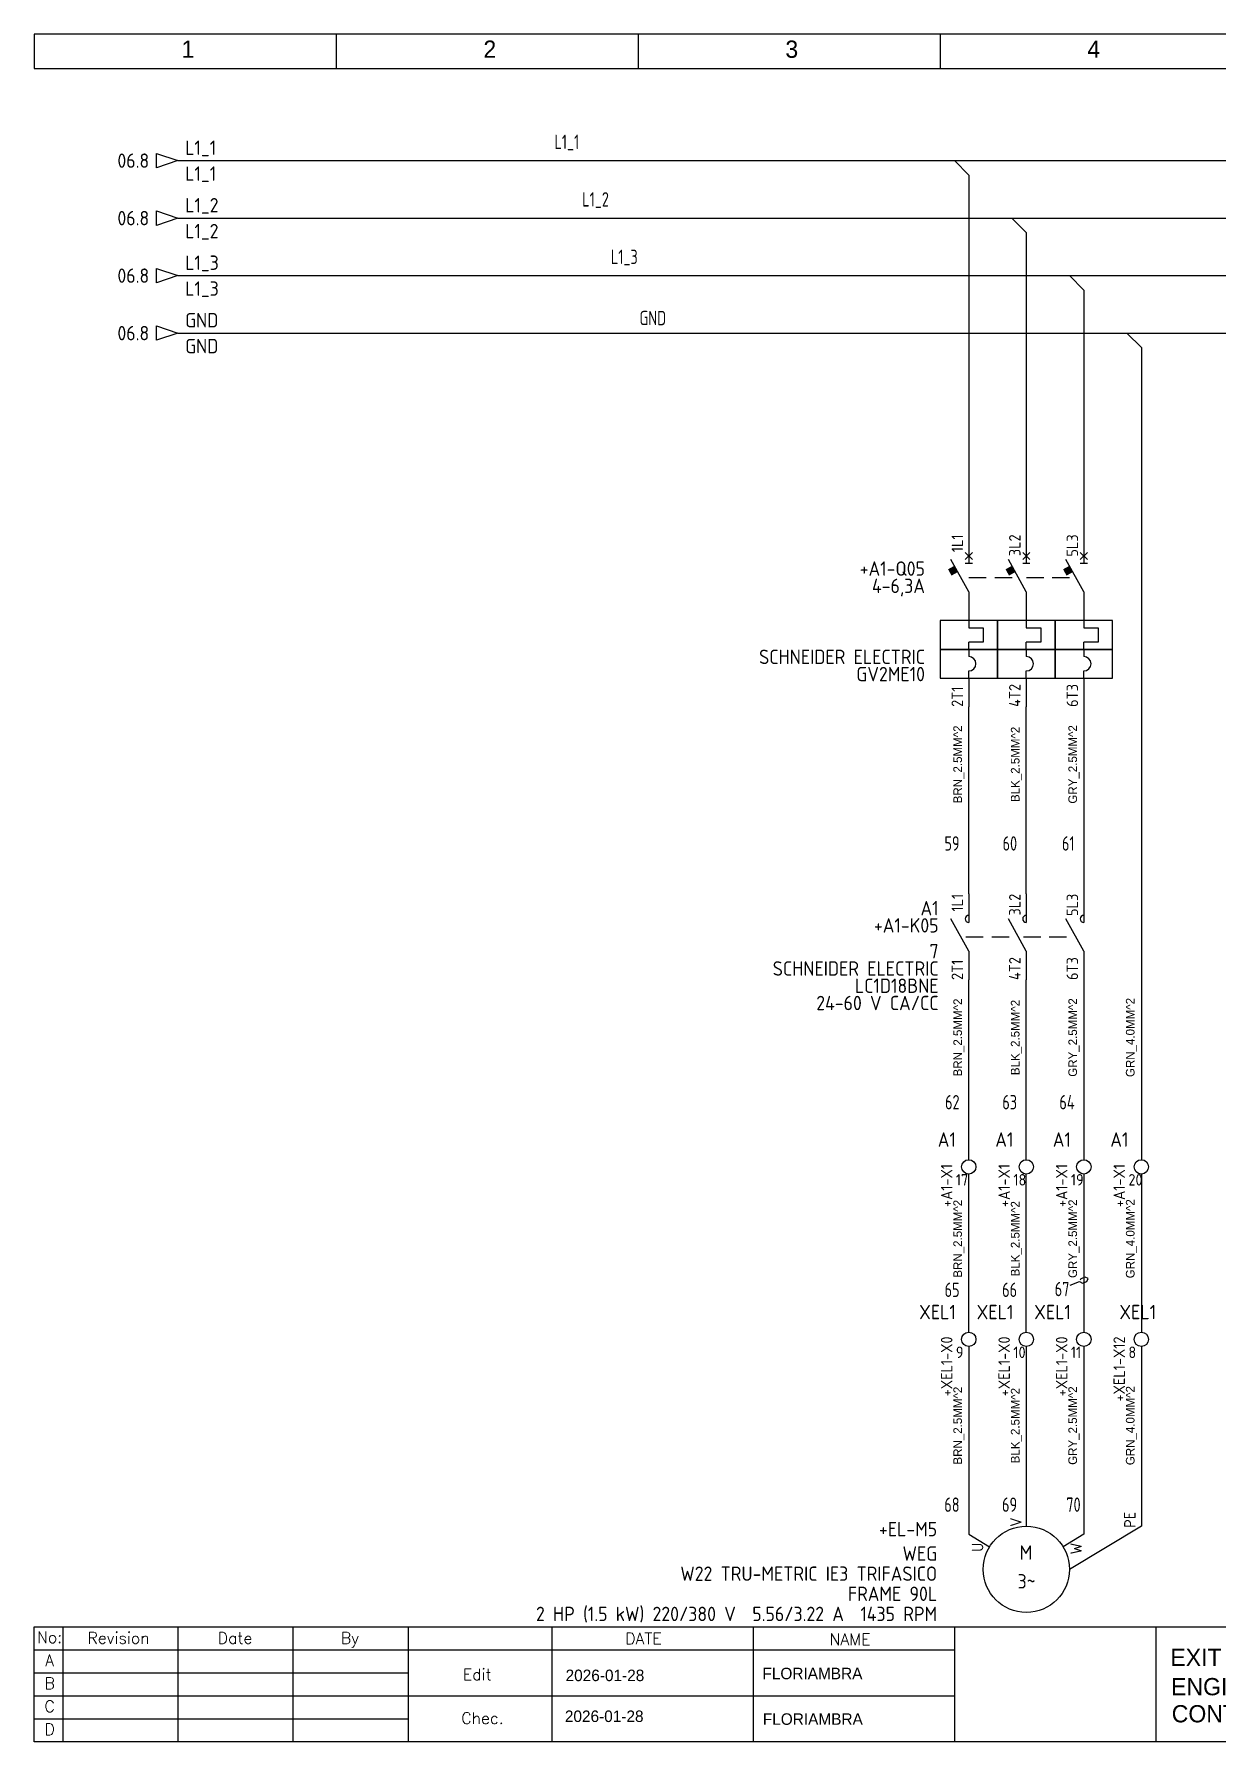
# Model space of a CAD drawing. Header units: millimetres. Extents: x 0 to 420, y 0 to 297.
# Drawn here: x 0 to 205.8, y 0 to 297 of the extents above; entities that cross this region are included whole.
import ezdxf
from ezdxf.enums import TextEntityAlignment as Align

# ---------------------------------------------------------------- set-up
doc = ezdxf.new("R2010")
doc.units = ezdxf.units.MM
doc.header["$LTSCALE"] = 6
doc.linetypes.add('DASHED', pattern=[0.75, 0.5, -0.25])
for name, color, linetype in [('025', 1, 'Continuous'), ('05', 6, 'Continuous'), ('BLK_2.5mm^2', 7, 'Continuous'), ('BLK_4.0mm^2', 7, 'Continuous'), ('BRN_2.5mm^2', 36, 'Continuous'), ('BRN_4.0mm^2', 42, 'Continuous'), ('DESC', 1, 'Continuous'), ('DESCCHILD', 20, 'Continuous'), ('GRN_4.0mm^2', 3, 'Continuous'), ('GRY_2.5mm^2', 9, 'Continuous'), ('GRY_4.0mm^2', 9, 'Continuous'), ('LINK', 9, 'DASHED'), ('LOC', 8, 'Continuous'), ('MISC', 2, 'Continuous'), ('SYMS', 7, 'Continuous'), ('TAGS', 51, 'Continuous'), ('TERMS', 4, 'Continuous'), ('WIRENO', 70, 'Continuous'), ('WIREREF_DEST', 61, 'Continuous'), ('XREF', 7, 'Continuous'), ('XREFCHILD', 134, 'Continuous')]:
    doc.layers.add(name, color=color, linetype=linetype)
doc.styles.add('WD', font='romans.shx')
doc.styles.add('WD_IEC', font='ISOCP2.shx', dxfattribs={"width": 0.9, "height": 4})

# ---------------------------------------------------------------- blocks, each defined once
blk = doc.blocks.new('IEC_tblock_a3_floriambra')
at = {"layer": '05'}
for p, q in [((-840, 0), (-840, 20)), ((-840, 0), (-840, 20)), ((-840, 20), (-420, 20)), ((-835, 20), (-835, 0)), ((-815, 20), (-815, 0)), ((-795, 20), (-795, 0)), ((-775, 20), (-775, 0)), ((-750, 20), (-750, 0)), ((-715, 20), (-715, 0)), ((-680, 20), (-680, 0)), ((-645, 20), (-645, 0)), ((-545, 20), (-545, 0)), ((-420, 20), (-445, 20)), ((-445, 20), (-445, 0)), ((-445, 20), (-445, 15)), ((-420, 20), (-420, 0)), ((-840, 16), (-775, 16)), ((-775, 16), (-680, 16)), ((-445, 15), (-420, 15)), ((-840, 12), (-775, 12)), ((-545, 10), (-445, 10)), ((-495, 10), (-495, 0)), ((-445, 10), (-420, 10)), ((-840, 8), (-775, 8)), ((-775, 8), (-680, 8)), ((-840, 4), (-775, 4)), ((-445, 5), (-420, 5)), ((-420, 5), (-432.5, 5)), ((-432.5, 5), (-432.5, 0)), ((-420, 0), (-840, 0))]:
    blk.add_line(p, q, dxfattribs=at)
at = {"flags": 4}
for tag, p, height in [('SCALA', (-432.21, 16.54), 1.5), ('DESCRIPT_PROYECT', (-642.46, 13.18), 3), ('CODIGO_PROYECT', (-542.84, 14.13), 2), ('FECHA_CREA', (-747.6, 10.56), 2), ('AUTHOR', (-713.38, 10.89), 2), ('INSTALACION', (-441.74, 11.01), 2), ('DESCRIPCION_1', (-642.34, 8.1), 3), ('DESCRIPCION_2', (-642.22, 3.39), 3), ('LOCALIZACION', (-441.61, 6.6), 2), ('FECHA_EDIT', (-747.73, 3.45), 2), ('REVISADO', (-713.31, 2.96), 2), ('ARCHIVO', (-542.76, 1.55), 2), ('COMENTARIO', (-492.87, 1.14), 2), ('PAG', (-429.4, 1.2), 2)]:
    blk.add_attdef(tag, p, '', height=height, dxfattribs=at)
at = {"layer": '025', "style": 'WD'}
for s, p in [('No:', (-837.31, 17.19)), ('Revision', (-825.33, 17.07)), ('Date', (-805.08, 17.05)), ('By', (-785.09, 17.06)), ('NAME', (-698.14, 16.82)), ('SCALE', (-439.33, 16.45)), ('A', (-837.31, 13.19)), ('B', (-837.31, 9.19)), ('C', (-837.31, 5.19)), ('D', (-837.31, 1.19))]:
    blk.add_text(s, height=2, dxfattribs=at).set_placement(p, align=Align.CENTER)
for s, p in [('DATE', (-737.24, 16.98)), ('Edit', (-765.46, 10.72)), ('Chec.', (-765.74, 3.12)), ('SHEETS', (-444.15, 1.23))]:
    blk.add_text(s, height=2, dxfattribs=at).set_placement(p)
blk = doc.blocks.new('HT0_418')
for p, q in [((-2.5, 0), (2.5, 0)), ((0, -2.5), (-2.5, 0))]:
    blk.add_line(p, q)
at = {"style": 'WD_IEC', "flags": 1}
for tag, p in [('X4TERM01', (-2.5, 0)), ('X1TERM01', (2.5, 0)), ('WDWSEQ', (-2.63, -0.91)), ('X8TERM01', (0, -2.5))]:
    blk.add_attdef(tag, p, '', height=0.4, dxfattribs=at)
blk = doc.blocks.new('VMS21P')
for p, q in [((0, 7.5), (0, 2.5)), ((0, -2.5), (-3.12, 3.12)), ((0, -2.5), (0, -7.5))]:
    blk.add_line(p, q)
blk.add_arc((0, 3.12), 0.625, 90, 270)
at = {"style": 'WD_IEC'}
for tag, p in [('INST', (-5.25, 6.75)), ('LOC', (-5.25, 3.75)), ('TAG2', (-5.25, 0.75)), ('XREF', (-5.25, -3.75)), ('DESC1', (-5.25, -6.75)), ('DESC2', (-5.25, -9.75)), ('DESC3', (-5.25, -12.75))]:
    blk.add_attdef(tag, text='', height=2.5, dxfattribs=at).set_placement(p, align=Align.RIGHT)
blk.add_attdef('TERM01', text='', height=2, rotation=90, dxfattribs=at).set_placement((-1, 7.5), align=Align.RIGHT)
at = {"style": 'WD_IEC', "flags": 1}
for tag, p, height in [('X2TERM01', (0, 7.5), 0.32), ('X4LINK', (-2.91, 0), 0.32), ('X1LINK', (-0.5, 0), 0.32), ('CONTACT', (4, -3.5), 1), ('FAMILY', (4, -5), 1), ('X8TERM02', (0, -7.5), 0.32)]:
    blk.add_attdef(tag, p, '', height=height, dxfattribs=at)
at = {"style": 'WD_IEC'}
blk.add_attdef('TERM02', (-1, -7.5), '', height=2, rotation=90, dxfattribs=at)
blk = doc.blocks.new('VT0002')
blk.add_circle((0, 0), 1.25)
at = {"style": 'WD_IEC'}
for tag, p in [('INST', (-2.25, 6.5)), ('LOC', (-2.25, 3.5)), ('DESC1', (-2.25, -6.25)), ('DESC2', (-2.25, -9.25)), ('DESC3', (-2.25, -12.25))]:
    blk.add_attdef(tag, text='', height=2.5, dxfattribs=at).set_placement(p, align=Align.RIGHT)
at = {"style": 'WD_IEC', "flags": 1}
for tag, p, height in [('ASSYCODE', (2.75, 10.75), 1), ('CATDESC', (2.75, 9.25), 1), ('MFG', (2.75, 7.25), 1.5), ('CAT', (2.75, 4.75), 1.5), ('X4PIN01', (-1.25, 1), 0.25), ('X4TERM01', (-1.25, 0), 0.25), ('X4TERMDESC01', (-1.25, 0.5), 0.4), ('STRIPSEQ', (0, 0), 0.025), ('X2PIN01', (0, 2.25), 0.25), ('X2TERM01', (0, 1.25), 0.25), ('X8PIN01', (0, -0.25), 0.25), ('X2TERMDESC01', (0, 1.75), 0.4), ('X1PIN01', (1.25, 1), 0.25), ('X1TERM01', (1.25, 0), 0.25), ('X1TERMDESC01', (1.25, 0.5), 0.4), ('LINKTERM', (0, -0.04), 0.025), ('X8TERM01', (0, -1.25), 0.25), ('X8TERMDESC01', (0, -0.75), 0.4)]:
    blk.add_attdef(tag, p, '', height=height, dxfattribs=at)
at = {"style": 'WD_IEC', "flags": 8}
for tag, height, p in [('TAGSTRIP', 2.5, (-2.25, 0.5)), ('TERM01', 2, (-2.25, -3.25))]:
    blk.add_attdef(tag, text='', height=height, dxfattribs=at).set_placement(p, align=Align.RIGHT)
blk = doc.blocks.new('VMO14')
blk.add_line((20, 7.5), (7.5, 0))
blk.add_circle((0, 0), 7.5)
at = {"style": 'WD_IEC'}
for tag, p in [('INST', (-15.5, 12.75)), ('LOC', (-15.5, 9.25)), ('TAG1', (-15.5, 5.75)), ('DESC1', (-15.5, 1.5)), ('DESC2', (-15.5, -2)), ('DESC3', (-15.5, -5.5)), ('RATING1', (-15.5, -9)), ('RATING2', (-15.5, -12.5)), ('RATING3', (-15.5, -16))]:
    blk.add_attdef(tag, text='', height=2.5, dxfattribs=at).set_placement(p, align=Align.RIGHT)
blk.add_attdef('TERM02', (-0.81, 7.4), '', height=2, rotation=90, dxfattribs=at)
for tag, p in [('TERM04', (19, 10)), ('TERM01', (-7.47, 4.61)), ('TERM03', (9.66, 4.61))]:
    blk.add_attdef(tag, text='', height=2, rotation=90, dxfattribs=at).set_placement(p, align=Align.RIGHT)
at = {"style": 'WD_IEC', "flags": 1}
for tag, p, height in [('MFG', (22.75, 9), 1.5), ('X2TERM02', (0, 7.5), 0.32), ('X2TERM04', (20, 7.5), 0.32), ('CAT', (22.75, 6.5), 1.5), ('X0TERM01', (-6.4, 3.9), 0.32), ('X0TERM03', (6.4, 3.9), 0.32), ('X4LINK', (-7.5, 0), 0.32), ('X1LINK', (7.5, 0), 0.32), ('ASSYCODE', (1, -9), 1), ('FAMILY', (1, -10.5), 1), ('CATDESC', (1, -12), 1)]:
    blk.add_attdef(tag, p, '', height=height, dxfattribs=at)
at = {"style": 'WD_IEC'}
for tag, p in [('M', (-0.06, 1.67)), ('3~', (0.05, -3.33))]:
    blk.add_attdef(tag, text='', height=2.5, dxfattribs=at).set_placement(p, align=Align.CENTER)
at = {"lineweight": 15, "style": 'WD_IEC'}
blk.add_attdef('XREF', text='', height=2.5, dxfattribs=at).set_placement((-15.5, -19.5), align=Align.RIGHT)
blk = doc.blocks.new('VCB11Q134')
for p, q in [((0, 7.5), (0, 2.5)), ((0, -2.5), (-3.12, 3.12)), ((-0.62, 3.12), (0.63, 4.37)), ((0.63, 3.12), (-0.62, 4.37)), ((-0.62, 2.5), (0.63, 2.5)), ((0, -2.5), (0, -8.75)), ((0, -7.5), (0, -8.75)), ((0, -8.75), (2.5, -8.75)), ((2.5, -8.75), (2.5, -11.25)), ((0, -12.5), (0, -11.25)), ((2.5, -11.25), (0, -11.25)), ((0, -12.5), (0, -13.75)), ((0, -17.5), (0, -16.25)), ((0, -17.5), (0, -22.5))]:
    blk.add_line(p, q)
for points in [[(-5, -7.5), (-5, -12.5), (5, -12.5), (5, -7.5)], [(-5, -12.5), (-5, -17.5), (5, -17.5), (5, -12.5)]]:
    blk.add_lwpolyline(points, close=True)
blk.add_arc((0, -15), 1.25, 270, 90)
blk.add_solid([(-2.52, 2.03), (-3.61, 1.43), (-1.91, 0.94), (-3.01, 0.33)])
at = {"style": 'WD_IEC'}
for tag, p in [('INST', (-7.62, 6.3)), ('LOC', (-7.62, 3.3)), ('TAG1', (-7.62, 0.3)), ('RATING1', (-7.62, -2.7)), ('DESC1', (-7.62, -15.05)), ('DESC2', (-7.62, -18.05)), ('DESC3', (-7.62, -21.05))]:
    blk.add_attdef(tag, text='', height=2.5, dxfattribs=at).set_placement(p, align=Align.RIGHT)
blk.add_attdef('TERM01', text='', height=2, rotation=90, dxfattribs=at).set_placement((-1, 7.5), align=Align.RIGHT)
at = {"style": 'WD_IEC', "flags": 1}
for tag, p, height in [('X2TERM01', (0, 7.5), 0.32), ('X4LINK', (-2.15, 0), 0.32), ('X1LINK', (0.02, 0), 0.32), ('ASSYCODE', (0.69, -18.77), 1), ('FAMILY', (0.69, -20.27), 1), ('CATDESC', (0.69, -21.77), 1), ('X8TERM02', (0, -22.5), 0.32)]:
    blk.add_attdef(tag, p, '', height=height, dxfattribs=at)
at = {"style": 'WD_IEC', "flags": 9}
for tag, p in [('MFG', (7.81, 5.44)), ('CAT', (7.81, 2.94))]:
    blk.add_attdef(tag, text='', height=1.5, dxfattribs=at).set_placement(p, align=Align.RIGHT)
at = {"lineweight": 15, "style": 'WD_IEC'}
for tag, p in [('XREF', (-7.62, -12.05)), ('WDTAGALT', (-7.62, -24.05))]:
    blk.add_attdef(tag, text='', height=2.5, dxfattribs=at).set_placement(p, align=Align.RIGHT)
at = {"style": 'WD_IEC'}
blk.add_attdef('TERM02', (-1, -22.5), '', height=2, rotation=90, dxfattribs=at)
blk = doc.blocks.new('VCB21Q134')
for p, q in [((0, 7.5), (0, 2.5)), ((0, -2.5), (-3.12, 3.12)), ((-0.62, 3.12), (0.63, 4.37)), ((0.63, 3.12), (-0.62, 4.37)), ((-0.62, 2.5), (0.63, 2.5)), ((0, -2.5), (0, -8.75)), ((0, -7.5), (0, -8.75)), ((0, -8.75), (2.5, -8.75)), ((2.5, -8.75), (2.5, -11.25)), ((0, -12.5), (0, -11.25)), ((2.5, -11.25), (0, -11.25)), ((0, -12.5), (0, -13.75)), ((0, -17.5), (0, -16.25)), ((0, -17.5), (0, -22.5))]:
    blk.add_line(p, q)
for points in [[(-5, -7.5), (-5, -12.5), (5, -12.5), (5, -7.5)], [(-5, -12.5), (-5, -17.5), (5, -17.5), (5, -12.5)]]:
    blk.add_lwpolyline(points, close=True)
blk.add_arc((0, -15), 1.25, 270, 90)
blk.add_solid([(-2.52, 2.03), (-3.61, 1.43), (-1.91, 0.94), (-3.01, 0.33)])
at = {"style": 'WD_IEC'}
for tag, p in [('INST', (-7.62, 6.3)), ('LOC', (-7.62, 3.3)), ('TAG2', (-7.62, 0.3)), ('DESC1', (-7.62, -15.05)), ('DESC2', (-7.62, -18.05)), ('DESC3', (-7.62, -21.05))]:
    blk.add_attdef(tag, text='', height=2.5, dxfattribs=at).set_placement(p, align=Align.RIGHT)
blk.add_attdef('TERM01', text='', height=2, rotation=90, dxfattribs=at).set_placement((-1, 7.5), align=Align.RIGHT)
at = {"style": 'WD_IEC', "flags": 1}
for tag, p, height in [('X2TERM01', (0, 7.5), 0.32), ('X4LINK', (-2.15, 0), 0.32), ('X1LINK', (0.02, 0), 0.32), ('CONTACT', (-5.49, -7.21), 1), ('ASSYCODE', (0.69, -18.77), 1), ('FAMILY', (0.69, -20.27), 1), ('CATDESC', (0.69, -21.77), 1), ('X8TERM02', (0, -22.5), 0.32)]:
    blk.add_attdef(tag, p, '', height=height, dxfattribs=at)
blk.add_attdef('RATING1', text='', height=2.5, dxfattribs=at).set_placement((-7.62, -2.7), align=Align.RIGHT)
at = {"lineweight": 15, "style": 'WD_IEC'}
for tag, p in [('XREF', (-7.62, -12.05)), ('WDTAGALT', (-7.62, -24.05))]:
    blk.add_attdef(tag, text='', height=2.5, dxfattribs=at).set_placement(p, align=Align.RIGHT)
at = {"style": 'WD_IEC'}
blk.add_attdef('TERM02', (-1, -22.5), '', height=2, rotation=90, dxfattribs=at)
blk = doc.blocks.new('WD_WNV')
at = {"linetype": 'Continuous', "style": 'WD_IEC', "width": 0.8}
blk.add_attdef('WIRENO', text='', height=2.5, dxfattribs=at).set_placement((-1.6, 0), align=Align.MIDDLE_RIGHT)
at = {"style": 'WD_IEC', "flags": 1}
for tag, p in [('W08USER', (-1, 0.375)), ('W04USER', (-1, 0.875)), ('W05USER', (-1, 0.75)), ('W09USER', (-1, 0.25)), ('W03USER', (-1, 1)), ('W06USER', (-1, 0.625)), ('W07USER', (-1, 0.5)), ('W02USER', (-1, 1.125)), ('W01USER', (-1, 1.25)), ('W10USER', (-1, 0.125))]:
    blk.add_attdef(tag, text='', height=0.08, dxfattribs=at).set_placement(p, align=Align.CENTER)
blk = doc.blocks.new('WD_WNH')
at = {"linetype": 'Continuous', "style": 'WD_IEC', "width": 0.8}
blk.add_attdef('WIRENO', text='', height=2.5, dxfattribs=at).set_placement((0, 0.75), align=Align.CENTER)
at = {"style": 'WD_IEC', "flags": 1}
for tag, p in [('W08USER', (0, 0.375)), ('W04USER', (0, 0.875)), ('W05USER', (0, 0.75)), ('W09USER', (0, 0.25)), ('W03USER', (0, 1)), ('W06USER', (0, 0.625)), ('W07USER', (0, 0.5)), ('W02USER', (0, 1.125)), ('W01USER', (0, 1.25)), ('W10USER', (0, 0.125))]:
    blk.add_attdef(tag, text='', height=0.08, dxfattribs=at).set_placement(p, align=Align.CENTER)
blk = doc.blocks.new('HA1D3')
blk.add_lwpolyline([(0, 0), (-3.75, -1.25), (-3.75, 1.25)], close=True)
at = {"style": 'WD_IEC'}
for tag, p, height, flags in [('WIRENO', (1.25, 1), 2.5, 8), ('X1TERM01', (0, 0), 0.32, 1)]:
    blk.add_attdef(tag, p, '', height=height, dxfattribs=dict(at, flags=flags))
blk.add_attdef('XREF', text='', height=2.5, dxfattribs=at).set_placement((-5, 0), align=Align.MIDDLE_RIGHT)
at = {"style": 'WD_IEC', "flags": 1}
blk.add_attdef('SIGCODE', text='', height=1, dxfattribs=at).set_placement((-2.5, 1.8), align=Align.RIGHT)
at = {"style": 'WD_IEC'}
blk.add_attdef('DESC1', text='', height=2.5, dxfattribs=at).set_placement((1.25, -1), align=Align.TOP_LEFT)

msp = doc.modelspace()

# ---------------------------------------------------------------- linework, layer by layer
at = {"layer": '05'}
for p, q in [((0, 297), (0, 291)), ((420, 297), (0, 297)), ((52.5, 297), (52.5, 291)), ((105, 297), (105, 291)), ((157.5, 297), (157.5, 291)), ((0, 291), (420, 291))]:
    msp.add_line(p, q, dxfattribs=at)
at = {"layer": 'BLK_2.5mm^2'}
for p, q in [((172.5, 147.5), (172.5, 180)), ((172.5, 101.25), (172.5, 132.5)), ((172.5, 71.25), (172.5, 98.75)), ((172.5, 68.75), (172.5, 37.5))]:
    msp.add_line(p, q, dxfattribs=at)
at = {"layer": 'BLK_4.0mm^2'}
for p, q in [((25, 265), (170, 265)), ((175, 265), (395, 265)), ((172.5, 262.5), (172.5, 210))]:
    msp.add_line(p, q, dxfattribs=at)
at = {"layer": 'BRN_2.5mm^2'}
for p, q in [((162.5, 147.5), (162.5, 180)), ((162.5, 101.25), (162.5, 132.5)), ((162.5, 71.25), (162.5, 98.75)), ((162.5, 68.75), (162.5, 36.1)), ((162.5, 36.1), (166.1, 33.9))]:
    msp.add_line(p, q, dxfattribs=at)
at = {"layer": 'BRN_4.0mm^2'}
for p, q in [((25, 275), (160, 275)), ((165, 275), (395, 275)), ((162.5, 272.5), (162.5, 210))]:
    msp.add_line(p, q, dxfattribs=at)
at = {"layer": 'GRN_4.0mm^2'}
for p, q in [((25, 245), (190, 245)), ((195, 245), (395, 245)), ((192.5, 242.5), (192.5, 173.12)), ((192.5, 173.12), (192.5, 173.12)), ((192.5, 173.12), (192.5, 101.25)), ((192.5, 98.75), (192.5, 71.25)), ((192.5, 68.75), (192.5, 37.5))]:
    msp.add_line(p, q, dxfattribs=at)
at = {"layer": 'GRY_2.5mm^2'}
for p, q in [((182.5, 180), (182.5, 147.5)), ((182.5, 132.5), (182.5, 101.25)), ((182.5, 98.75), (182.5, 85.62)), ((182.5, 85.62), (182.5, 71.25)), ((182.5, 68.75), (182.5, 36.1)), ((182.5, 36.1), (178.9, 33.9))]:
    msp.add_line(p, q, dxfattribs=at)
at = {"layer": 'GRY_4.0mm^2'}
for p, q in [((25, 255), (180, 255)), ((182.5, 252.5), (182.5, 210)), ((185, 255), (395, 255))]:
    msp.add_line(p, q, dxfattribs=at)
at = {"layer": 'LINK'}
for points in [[(162.52, 202.5), (170.35, 202.5)], [(172.52, 202.5), (180.35, 202.5)], [(162, 140), (169.59, 140)], [(172, 140), (179.59, 140)]]:
    msp.add_lwpolyline(points, dxfattribs=at)
at = {"layer": 'WIRENO'}
msp.add_lwpolyline([(180.13, 79.43), (181.75, 80.04), (182.26, 79.8), (183.01, 80.08), (183.25, 80.58), (182.74, 80.82), (181.99, 80.55), (181.87, 80.3)], dxfattribs=at)

# ---------------------------------------------------------------- block references
ref = msp.add_blockref('IEC_tblock_a3_floriambra', (840, 0))
ref.add_attrib('FECHA_EDIT', '2026-01-28', (92.27, 3.45), dxfattribs={"height": 2})
ref.add_attrib('FECHA_CREA', '2026-01-28', (92.4, 10.56), dxfattribs={"height": 2})
ref.add_attrib('REVISADO', 'FLORIAMBRA', (126.69, 2.96), dxfattribs={"height": 2})
ref.add_attrib('AUTHOR', 'FLORIAMBRA', (126.62, 10.89), dxfattribs={"height": 2})
ref.add_attrib('DESCRIPCION_2', 'CONTROL CONNECTION', (197.78, 3.39), dxfattribs={"height": 3})
ref.add_attrib('DESCRIPCION_1', 'ENGINE CONNECTION', (197.66, 8.1), dxfattribs={"height": 3})
ref.add_attrib('DESCRIPT_PROYECT', 'EXIT CONVEYOR', (197.54, 13.18), dxfattribs={"height": 3})
ref.add_attrib('CODIGO_PROYECT', 'FA001', (297.16, 14.13), dxfattribs={"height": 2})
ref.add_attrib('ARCHIVO', '07-EXIT CONVEYOR', (297.24, 1.55), dxfattribs={"height": 2})
ref.add_attrib('COMENTARIO', '----', (347.13, 1.14), dxfattribs={"height": 2})
ref.add_attrib('PAG', '7', (410.6, 1.2), dxfattribs={"height": 2})
ref.add_attrib('SCALA', '1:1', (407.79, 16.54), dxfattribs={"height": 1.5})
at = {"layer": 'BLK_4.0mm^2'}
msp.add_blockref('HT0_418', (172.5, 265), dxfattribs=at)
at = {"layer": 'BRN_4.0mm^2'}
msp.add_blockref('HT0_418', (162.5, 275), dxfattribs=at)
at = {"layer": 'GRN_4.0mm^2'}
msp.add_blockref('HT0_418', (192.5, 245), dxfattribs=at)
at = {"layer": 'GRY_4.0mm^2'}
msp.add_blockref('HT0_418', (182.5, 255), dxfattribs=at)
at = {"layer": 'SYMS'}
ref = msp.add_blockref('HA1D3', (25, 275), dxfattribs=at)
ref.add_attrib('XREF', '06.8', dxfattribs={"layer": 'XREF', "height": 2.5, "style": 'WD_IEC'}).set_placement((20, 275), align=Align.MIDDLE_RIGHT)
ref.add_attrib('DESC1', 'L1_1', dxfattribs={"layer": 'DESC', "height": 2.5, "style": 'WD_IEC'}).set_placement((26.25, 274), align=Align.TOP_LEFT)
ref.add_attrib('WIRENO', 'L1_1', (26.25, 276), dxfattribs={"layer": 'WIREREF_DEST', "height": 2.5, "style": 'WD_IEC', "flags": 8})
ref = msp.add_blockref('HA1D3', (25, 265), dxfattribs=at)
ref.add_attrib('XREF', '06.8', dxfattribs={"layer": 'XREF', "height": 2.5, "style": 'WD_IEC'}).set_placement((20, 265), align=Align.MIDDLE_RIGHT)
ref.add_attrib('DESC1', 'L1_2', dxfattribs={"layer": 'DESC', "height": 2.5, "style": 'WD_IEC'}).set_placement((26.25, 264), align=Align.TOP_LEFT)
ref.add_attrib('WIRENO', 'L1_2', (26.25, 266), dxfattribs={"layer": 'WIREREF_DEST', "height": 2.5, "style": 'WD_IEC', "flags": 8})
ref = msp.add_blockref('HA1D3', (25, 255), dxfattribs=at)
ref.add_attrib('XREF', '06.8', dxfattribs={"layer": 'XREF', "height": 2.5, "style": 'WD_IEC'}).set_placement((20, 255), align=Align.MIDDLE_RIGHT)
ref.add_attrib('DESC1', 'L1_3', dxfattribs={"layer": 'DESC', "height": 2.5, "style": 'WD_IEC'}).set_placement((26.25, 254), align=Align.TOP_LEFT)
ref.add_attrib('WIRENO', 'L1_3', (26.25, 256), dxfattribs={"layer": 'WIREREF_DEST', "height": 2.5, "style": 'WD_IEC', "flags": 8})
ref = msp.add_blockref('HA1D3', (25, 245), dxfattribs=at)
ref.add_attrib('XREF', '06.8', dxfattribs={"layer": 'XREF', "height": 2.5, "style": 'WD_IEC'}).set_placement((20, 245), align=Align.MIDDLE_RIGHT)
ref.add_attrib('DESC1', 'GND', dxfattribs={"layer": 'DESC', "height": 2.5, "style": 'WD_IEC'}).set_placement((26.25, 244), align=Align.TOP_LEFT)
ref.add_attrib('WIRENO', 'GND', (26.25, 246), dxfattribs={"layer": 'WIREREF_DEST', "height": 2.5, "style": 'WD_IEC', "flags": 8})
ref = msp.add_blockref('VCB11Q134', (162.5, 202.5), dxfattribs=at)
ref.add_attrib('RATING1', '4-6,3A', dxfattribs={"layer": 'MISC', "height": 2.5, "style": 'WD_IEC'}).set_placement((154.88, 199.8), align=Align.RIGHT)
ref.add_attrib('TAG1', '+A1-Q05', dxfattribs={"layer": 'TAGS', "height": 2.5, "style": 'WD_IEC'}).set_placement((154.88, 202.8), align=Align.RIGHT)
ref.add_attrib('DESC1', 'SCHNEIDER ELECTRIC', dxfattribs={"layer": 'DESC', "height": 2.5, "style": 'WD_IEC'}).set_placement((154.88, 187.45), align=Align.RIGHT)
ref.add_attrib('DESC2', 'GV2ME10', dxfattribs={"layer": 'DESC', "height": 2.5, "style": 'WD_IEC'}).set_placement((154.88, 184.45), align=Align.RIGHT)
ref.add_attrib('TERM01', '1L1', dxfattribs={"layer": 'TERMS', "height": 2, "rotation": 90, "style": 'WD_IEC'}).set_placement((161.5, 210), align=Align.RIGHT)
ref.add_attrib('TERM02', '2T1', (161.5, 180), dxfattribs={"layer": 'TERMS', "height": 2, "rotation": 90, "style": 'WD_IEC'})
ref = msp.add_blockref('VCB21Q134', (172.5, 202.5), dxfattribs=at)
ref.add_attrib('TERM01', '3L2', dxfattribs={"layer": 'TERMS', "height": 2, "rotation": 90, "style": 'WD_IEC'}).set_placement((171.5, 210), align=Align.RIGHT)
ref.add_attrib('TERM02', '4T2', (171.5, 180), dxfattribs={"layer": 'TERMS', "height": 2, "rotation": 90, "style": 'WD_IEC'})
ref = msp.add_blockref('VCB21Q134', (182.5, 202.5), dxfattribs=at)
ref.add_attrib('TERM01', '5L3', dxfattribs={"layer": 'TERMS', "height": 2, "rotation": 90, "style": 'WD_IEC'}).set_placement((181.5, 210), align=Align.RIGHT)
ref.add_attrib('TERM02', '6T3', (181.5, 180), dxfattribs={"layer": 'TERMS', "height": 2, "rotation": 90, "style": 'WD_IEC'})
ref = msp.add_blockref('VMS21P', (162.5, 140), dxfattribs=at)
ref.add_attrib('TERM02', '2T1', (161.5, 132.5), dxfattribs={"layer": 'TERMS', "height": 2, "rotation": 90, "style": 'WD_IEC'})
ref.add_attrib('TERM01', '1L1', dxfattribs={"layer": 'TERMS', "height": 2, "rotation": 90, "style": 'WD_IEC'}).set_placement((161.5, 147.5), align=Align.RIGHT)
ref.add_attrib('XREF', '7', dxfattribs={"layer": 'XREFCHILD', "height": 2.5, "style": 'WD_IEC'}).set_placement((157.25, 136.25), align=Align.RIGHT)
ref.add_attrib('DESC3', '24-60 V CA/CC', dxfattribs={"layer": 'DESCCHILD', "height": 2.5, "style": 'WD_IEC'}).set_placement((157.25, 127.25), align=Align.RIGHT)
ref.add_attrib('DESC2', 'LC1D18BNE', dxfattribs={"layer": 'DESCCHILD', "height": 2.5, "style": 'WD_IEC'}).set_placement((157.25, 130.25), align=Align.RIGHT)
ref.add_attrib('DESC1', 'SCHNEIDER ELECTRIC', dxfattribs={"layer": 'DESCCHILD', "height": 2.5, "style": 'WD_IEC'}).set_placement((157.25, 133.25), align=Align.RIGHT)
ref.add_attrib('LOC', 'A1', dxfattribs={"layer": 'LOC', "height": 2.5, "style": 'WD_IEC'}).set_placement((157.25, 143.75), align=Align.RIGHT)
ref.add_attrib('TAG2', '+A1-K05', dxfattribs={"layer": 'TAGS', "height": 2.5, "style": 'WD_IEC'}).set_placement((157.25, 140.75), align=Align.RIGHT)
ref = msp.add_blockref('VMS21P', (172.5, 140), dxfattribs=at)
ref.add_attrib('TERM02', '4T2', (171.5, 132.5), dxfattribs={"layer": 'TERMS', "height": 2, "rotation": 90, "style": 'WD_IEC'})
ref.add_attrib('TERM01', '3L2', dxfattribs={"layer": 'TERMS', "height": 2, "rotation": 90, "style": 'WD_IEC'}).set_placement((171.5, 147.5), align=Align.RIGHT)
ref = msp.add_blockref('VMS21P', (182.5, 140), dxfattribs=at)
ref.add_attrib('TERM02', '6T3', (181.5, 132.5), dxfattribs={"layer": 'TERMS', "height": 2, "rotation": 90, "style": 'WD_IEC'})
ref.add_attrib('TERM01', '5L3', dxfattribs={"layer": 'TERMS', "height": 2, "rotation": 90, "style": 'WD_IEC'}).set_placement((181.5, 147.5), align=Align.RIGHT)
ref = msp.add_blockref('VT0002', (162.5, 100), dxfattribs=at)
ref.add_attrib('TERM01', '17', (160.25, 96.75), dxfattribs={"layer": 'TERMS', "height": 2, "style": 'WD_IEC', "flags": 8})
ref.add_attrib('LOC', 'A1', dxfattribs={"layer": 'LOC', "height": 2.5, "style": 'WD_IEC'}).set_placement((160.25, 103.5), align=Align.RIGHT)
ref.add_attrib('TAGSTRIP', '+A1-X1', dxfattribs={"layer": 'TAGS', "height": 2, "rotation": 90, "style": 'WD_IEC', "flags": 8}).set_placement((160.25, 100.5), align=Align.BOTTOM_RIGHT)
ref = msp.add_blockref('VT0002', (172.5, 100), dxfattribs=at)
ref.add_attrib('TERM01', '18', (170.25, 96.75), dxfattribs={"layer": 'TERMS', "height": 2, "style": 'WD_IEC', "flags": 8})
ref.add_attrib('LOC', 'A1', dxfattribs={"layer": 'LOC', "height": 2.5, "style": 'WD_IEC'}).set_placement((170.25, 103.5), align=Align.RIGHT)
ref.add_attrib('TAGSTRIP', '+A1-X1', dxfattribs={"layer": 'TAGS', "height": 2, "rotation": 90, "style": 'WD_IEC', "flags": 8}).set_placement((170.25, 100.5), align=Align.BOTTOM_RIGHT)
ref = msp.add_blockref('VT0002', (182.5, 100), dxfattribs=at)
ref.add_attrib('TERM01', '19', (180.25, 96.75), dxfattribs={"layer": 'TERMS', "height": 2, "style": 'WD_IEC', "flags": 8})
ref.add_attrib('LOC', 'A1', dxfattribs={"layer": 'LOC', "height": 2.5, "style": 'WD_IEC'}).set_placement((180.25, 103.5), align=Align.RIGHT)
ref.add_attrib('TAGSTRIP', '+A1-X1', dxfattribs={"layer": 'TAGS', "height": 2, "rotation": 90, "style": 'WD_IEC', "flags": 8}).set_placement((180.25, 100.5), align=Align.BOTTOM_RIGHT)
ref = msp.add_blockref('VT0002', (192.5, 100), dxfattribs=at)
ref.add_attrib('TERM01', '20', (190.25, 96.75), dxfattribs={"layer": 'TERMS', "height": 2, "style": 'WD_IEC', "flags": 8})
ref.add_attrib('LOC', 'A1', dxfattribs={"layer": 'LOC', "height": 2.5, "style": 'WD_IEC'}).set_placement((190.25, 103.5), align=Align.RIGHT)
ref.add_attrib('TAGSTRIP', '+A1-X1', dxfattribs={"layer": 'TAGS', "height": 2, "rotation": 90, "style": 'WD_IEC', "flags": 8}).set_placement((190.25, 100.5), align=Align.BOTTOM_RIGHT)
ref = msp.add_blockref('VT0002', (162.5, 70), dxfattribs=at)
ref.add_attrib('TERM01', '9', (160.25, 66.75), dxfattribs={"layer": 'TERMS', "height": 2, "style": 'WD_IEC', "flags": 8})
ref.add_attrib('LOC', 'XEL1', dxfattribs={"layer": 'LOC', "height": 2.5, "style": 'WD_IEC'}).set_placement((160.25, 73.5), align=Align.RIGHT)
ref.add_attrib('TAGSTRIP', '+XEL1-X0', dxfattribs={"layer": 'TAGS', "height": 2, "rotation": 90, "style": 'WD_IEC', "flags": 8}).set_placement((160.25, 70.5), align=Align.BOTTOM_RIGHT)
ref = msp.add_blockref('VT0002', (172.5, 70), dxfattribs=at)
ref.add_attrib('TERM01', '10', (170.25, 66.75), dxfattribs={"layer": 'TERMS', "height": 2, "style": 'WD_IEC', "flags": 8})
ref.add_attrib('LOC', 'XEL1', dxfattribs={"layer": 'LOC', "height": 2.5, "style": 'WD_IEC'}).set_placement((170.25, 73.5), align=Align.RIGHT)
ref.add_attrib('TAGSTRIP', '+XEL1-X0', dxfattribs={"layer": 'TAGS', "height": 2, "rotation": 90, "style": 'WD_IEC', "flags": 8}).set_placement((170.25, 70.5), align=Align.BOTTOM_RIGHT)
ref = msp.add_blockref('VT0002', (182.5, 70), dxfattribs=at)
ref.add_attrib('TERM01', '11', (180.25, 66.75), dxfattribs={"layer": 'TERMS', "height": 2, "style": 'WD_IEC', "flags": 8})
ref.add_attrib('LOC', 'XEL1', dxfattribs={"layer": 'LOC', "height": 2.5, "style": 'WD_IEC'}).set_placement((180.25, 73.5), align=Align.RIGHT)
ref.add_attrib('TAGSTRIP', '+XEL1-X0', dxfattribs={"layer": 'TAGS', "height": 2, "rotation": 90, "style": 'WD_IEC', "flags": 8}).set_placement((180.25, 70.5), align=Align.BOTTOM_RIGHT)
ref = msp.add_blockref('VT0002', (192.5, 70), dxfattribs=at)
ref.add_attrib('TERM01', '8', (190.25, 66.75), dxfattribs={"layer": 'TERMS', "height": 2, "style": 'WD_IEC', "flags": 8})
ref.add_attrib('LOC', 'XEL1', dxfattribs={"layer": 'LOC', "height": 2.5, "style": 'WD_IEC'}).set_placement((195.07, 73.5), align=Align.RIGHT)
ref.add_attrib('TAGSTRIP', '+XEL1-X12', dxfattribs={"layer": 'TAGS', "height": 2, "rotation": 90, "style": 'WD_IEC', "flags": 8}).set_placement((190.25, 70.5), align=Align.BOTTOM_RIGHT)
ref = msp.add_blockref('VMO14', (172.5, 30), dxfattribs=at)
ref.add_attrib('M', 'M', dxfattribs={"layer": 'MISC', "height": 2.5, "style": 'WD_IEC'}).set_placement((172.44, 31.67), align=Align.CENTER)
ref.add_attrib('3~', '3~', dxfattribs={"layer": 'MISC', "height": 2.5, "style": 'WD_IEC'}).set_placement((172.55, 26.67), align=Align.CENTER)
ref.add_attrib('DESC3', 'FRAME 90L', dxfattribs={"layer": 'DESC', "height": 2.5, "style": 'WD_IEC'}).set_placement((157, 24.5), align=Align.RIGHT)
ref.add_attrib('DESC2', 'W22 TRU-METRIC IE3 TRIFASICO', dxfattribs={"layer": 'DESC', "height": 2.5, "style": 'WD_IEC'}).set_placement((157, 28), align=Align.RIGHT)
ref.add_attrib('DESC1', 'WEG', dxfattribs={"layer": 'DESC', "height": 2.5, "style": 'WD_IEC'}).set_placement((157, 31.5), align=Align.RIGHT)
ref.add_attrib('RATING1', '2 HP (1.5 kW) 220/380 V  5.56/3.22 A  1435 RPM', dxfattribs={"layer": 'MISC', "height": 2.5, "style": 'WD_IEC'}).set_placement((157, 21), align=Align.RIGHT)
ref.add_attrib('TERM04', 'PE', dxfattribs={"layer": 'TERMS', "height": 2, "rotation": 90, "style": 'WD_IEC'}).set_placement((191.5, 40), align=Align.RIGHT)
ref.add_attrib('TERM03', 'W', dxfattribs={"layer": 'TERMS', "height": 2, "rotation": 90, "style": 'WD_IEC'}).set_placement((182.16, 34.61), align=Align.RIGHT)
ref.add_attrib('TERM02', 'V', (171.69, 37.4), dxfattribs={"layer": 'TERMS', "height": 2, "rotation": 90, "style": 'WD_IEC'})
ref.add_attrib('TERM01', 'U', dxfattribs={"layer": 'TERMS', "height": 2, "rotation": 90, "style": 'WD_IEC'}).set_placement((165.03, 34.61), align=Align.RIGHT)
ref.add_attrib('TAG1', '+EL-M5', dxfattribs={"layer": 'TAGS', "height": 2.5, "style": 'WD_IEC'}).set_placement((157, 35.75), align=Align.RIGHT)
at = {"layer": 'WIRENO'}
ref = msp.add_blockref('WD_WNH', (92.5, 275), dxfattribs=at)
ref.add_attrib('WIRENO', 'L1_1', dxfattribs={"linetype": 'Continuous', "height": 2.5, "style": 'WD_IEC', "width": 0.8}).set_placement((92.61, 277.02), align=Align.CENTER)
ref = msp.add_blockref('WD_WNH', (97.5, 265), dxfattribs=at)
ref.add_attrib('WIRENO', 'L1_2', dxfattribs={"linetype": 'Continuous', "height": 2.5, "style": 'WD_IEC', "width": 0.8}).set_placement((97.61, 267.02), align=Align.CENTER)
ref = msp.add_blockref('WD_WNH', (102.5, 255), dxfattribs=at)
ref.add_attrib('WIRENO', 'L1_3', dxfattribs={"linetype": 'Continuous', "height": 2.5, "style": 'WD_IEC', "width": 0.8}).set_placement((102.61, 257.02), align=Align.CENTER)
ref = msp.add_blockref('WD_WNH', (107.5, 245), dxfattribs=at)
ref.add_attrib('WIRENO', 'GND', dxfattribs={"linetype": 'Continuous', "height": 2.5, "style": 'WD_IEC', "width": 0.8}).set_placement((107.56, 246.38), align=Align.CENTER)
ref = msp.add_blockref('WD_WNV', (162.5, 160.5), dxfattribs=at)
ref.add_attrib('WIRENO', '59', dxfattribs={"linetype": 'Continuous', "height": 2.5, "style": 'WD_IEC', "width": 0.8}).set_placement((160.9, 156.25), align=Align.MIDDLE_RIGHT)
ref = msp.add_blockref('WD_WNV', (172.5, 160.5), dxfattribs=at)
ref.add_attrib('WIRENO', '60', dxfattribs={"linetype": 'Continuous', "height": 2.5, "style": 'WD_IEC', "width": 0.8}).set_placement((170.9, 156.25), align=Align.MIDDLE_RIGHT)
ref = msp.add_blockref('WD_WNV', (182.5, 160.5), dxfattribs=at)
ref.add_attrib('WIRENO', '61', dxfattribs={"linetype": 'Continuous', "height": 2.5, "style": 'WD_IEC', "width": 0.8}).set_placement((180.9, 156.25), align=Align.MIDDLE_RIGHT)
ref = msp.add_blockref('WD_WNV', (162.5, 113), dxfattribs=at)
ref.add_attrib('WIRENO', '62', dxfattribs={"linetype": 'Continuous', "height": 2.5, "style": 'WD_IEC', "width": 0.8}).set_placement((160.9, 111.25), align=Align.MIDDLE_RIGHT)
ref = msp.add_blockref('WD_WNV', (172.5, 113), dxfattribs=at)
ref.add_attrib('WIRENO', '63', dxfattribs={"linetype": 'Continuous', "height": 2.5, "style": 'WD_IEC', "width": 0.8}).set_placement((170.9, 111.25), align=Align.MIDDLE_RIGHT)
ref = msp.add_blockref('WD_WNV', (182.5, 111.25), dxfattribs=at)
ref.add_attrib('WIRENO', '64', dxfattribs={"linetype": 'Continuous', "height": 2.5, "style": 'WD_IEC', "width": 0.8}).set_placement((180.9, 111.25), align=Align.MIDDLE_RIGHT)
ref = msp.add_blockref('WD_WNV', (162.5, 78.62), dxfattribs=at)
ref.add_attrib('WIRENO', '65', dxfattribs={"linetype": 'Continuous', "height": 2.5, "style": 'WD_IEC', "width": 0.8}).set_placement((160.9, 78.62), align=Align.MIDDLE_RIGHT)
ref = msp.add_blockref('WD_WNV', (172.5, 78.62), dxfattribs=at)
ref.add_attrib('WIRENO', '66', dxfattribs={"linetype": 'Continuous', "height": 2.5, "style": 'WD_IEC', "width": 0.8}).set_placement((170.9, 78.62), align=Align.MIDDLE_RIGHT)
ref = msp.add_blockref('WD_WNV', (182.5, 92.81), dxfattribs=at)
ref.add_attrib('WIRENO', '67', dxfattribs={"linetype": 'Continuous', "height": 2.5, "style": 'WD_IEC', "width": 0.8}).set_placement((180, 78.75), align=Align.MIDDLE_RIGHT)
ref = msp.add_blockref('WD_WNV', (162.5, 45.89), dxfattribs=at)
ref.add_attrib('WIRENO', '68', dxfattribs={"linetype": 'Continuous', "height": 2.5, "style": 'WD_IEC', "width": 0.8}).set_placement((160.9, 41.25), align=Align.MIDDLE_RIGHT)
ref = msp.add_blockref('WD_WNV', (172.5, 43.75), dxfattribs=at)
ref.add_attrib('WIRENO', '69', dxfattribs={"linetype": 'Continuous', "height": 2.5, "style": 'WD_IEC', "width": 0.8}).set_placement((170.9, 41.25), align=Align.MIDDLE_RIGHT)
ref = msp.add_blockref('WD_WNH', (180.7, 35), dxfattribs=at)
ref.add_attrib('WIRENO', '70', dxfattribs={"linetype": 'Continuous', "height": 2.5, "style": 'WD_IEC', "width": 0.8}).set_placement((180.7, 40), align=Align.CENTER)

# ---------------------------------------------------------------- texts
at = {"layer": '05', "char_height": 3, "attachment_point": 1}
for s, insert in [('1', (25.61, 295.89)), ('2', (78.11, 295.89)), ('3', (130.61, 295.89)), ('4', (183.11, 295.89))]:
    msp.add_mtext_dynamic_manual_height_columns(s, width=14.5619, gutter_width=12.5, heights=[0], dxfattribs=dict(at, insert=insert))
at = {"layer": 'MISC', "char_height": 1.5, "attachment_point": 8, "rotation": 90}
for s, insert in [('\\W1;BRN_2.5MM^ 2', (161.75, 170)), ('\\W1;BLK_2.5MM^ 2', (171.75, 170)), ('\\W1;GRY_2.5MM^ 2', (181.75, 170)), ('\\W1;BRN_2.5MM^ 2', (161.75, 122.5)), ('\\W1;BLK_2.5MM^ 2', (171.75, 122.5)), ('\\W1;GRY_2.5MM^ 2', (181.75, 122.5)), ('\\W1;GRN_4.0MM^ 2', (191.75, 122.5)), ('\\W1;BRN_2.5MM^ 2', (161.75, 87.5)), ('\\W1;BLK_2.5MM^ 2', (171.75, 87.5)), ('\\W1;GRY_2.5MM^ 2', (181.75, 87.5)), ('\\W1;GRN_4.0MM^ 2', (191.75, 87.5)), ('\\W1;BRN_2.5MM^ 2', (161.75, 55)), ('\\W1;BLK_2.5MM^ 2', (171.75, 55)), ('\\W1;GRY_2.5MM^ 2', (181.75, 55)), ('\\W1;GRN_4.0MM^ 2', (191.75, 55))]:
    msp.add_mtext(s, dxfattribs=dict(at, insert=insert))

doc.saveas('drawing.dxf')
